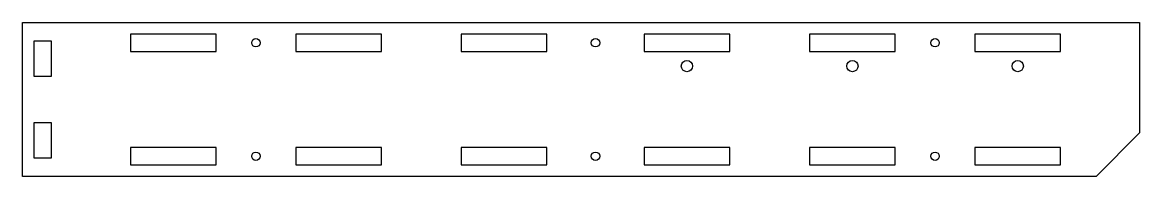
# Model space of a CAD drawing. Header units: millimetres. Extents: x -385 to 0, y -4 to 49.
import ezdxf

# ---------------------------------------------------------------- set-up
doc = ezdxf.new("R2010")
doc.units = ezdxf.units.MM
doc.layers.get('0').update_dxf_attribs({"linetype": 'CONTINUOUS'})

msp = doc.modelspace()

# ---------------------------------------------------------------- linework, layer by layer
for points in [[(0, 11), (-15, -4), (-385, -4), (-385, 49), (0, 49)], [(-381, 42.5), (-381, 30.5), (-375, 30.5), (-375, 42.5)], [(-318.26, 39), (-318.26, 45), (-347.76, 45), (-347.76, 39)], [(-290.76, 39), (-261.26, 39), (-261.26, 45), (-290.76, 45)], [(-204.26, 39), (-204.26, 45), (-233.76, 45), (-233.76, 39)], [(-141.26, 45), (-170.76, 45), (-170.76, 39), (-141.26, 39)], [(-113.76, 39), (-84.26, 39), (-84.26, 45), (-113.76, 45)], [(-56.76, 39), (-27.26, 39), (-27.26, 45), (-56.76, 45)], [(-381, 14.5), (-381, 2.5), (-375, 2.5), (-375, 14.5)], [(-347.76, 0), (-318.26, 0), (-318.26, 6), (-347.76, 6)], [(-290.76, 0), (-261.26, 0), (-261.26, 6), (-290.76, 6)], [(-233.76, 0), (-204.26, 0), (-204.26, 6), (-233.76, 6)], [(-170.76, 0), (-141.26, 0), (-141.26, 6), (-170.76, 6)], [(-113.76, 0), (-84.26, 0), (-84.26, 6), (-113.76, 6)], [(-56.76, 0), (-27.26, 0), (-27.26, 6), (-56.76, 6)]]:
    msp.add_lwpolyline(points, close=True)
for centre, radius in [((-304.51, 42), 1.45), ((-187.51, 42), 1.45), ((-70.51, 42), 1.45), ((-156, 34), 1.95), ((-99, 34), 1.95), ((-42, 34), 1.95), ((-304.51, 3), 1.45), ((-187.51, 3), 1.45), ((-70.51, 3), 1.45)]:
    msp.add_circle(centre, radius)

doc.saveas('drawing.dxf')
